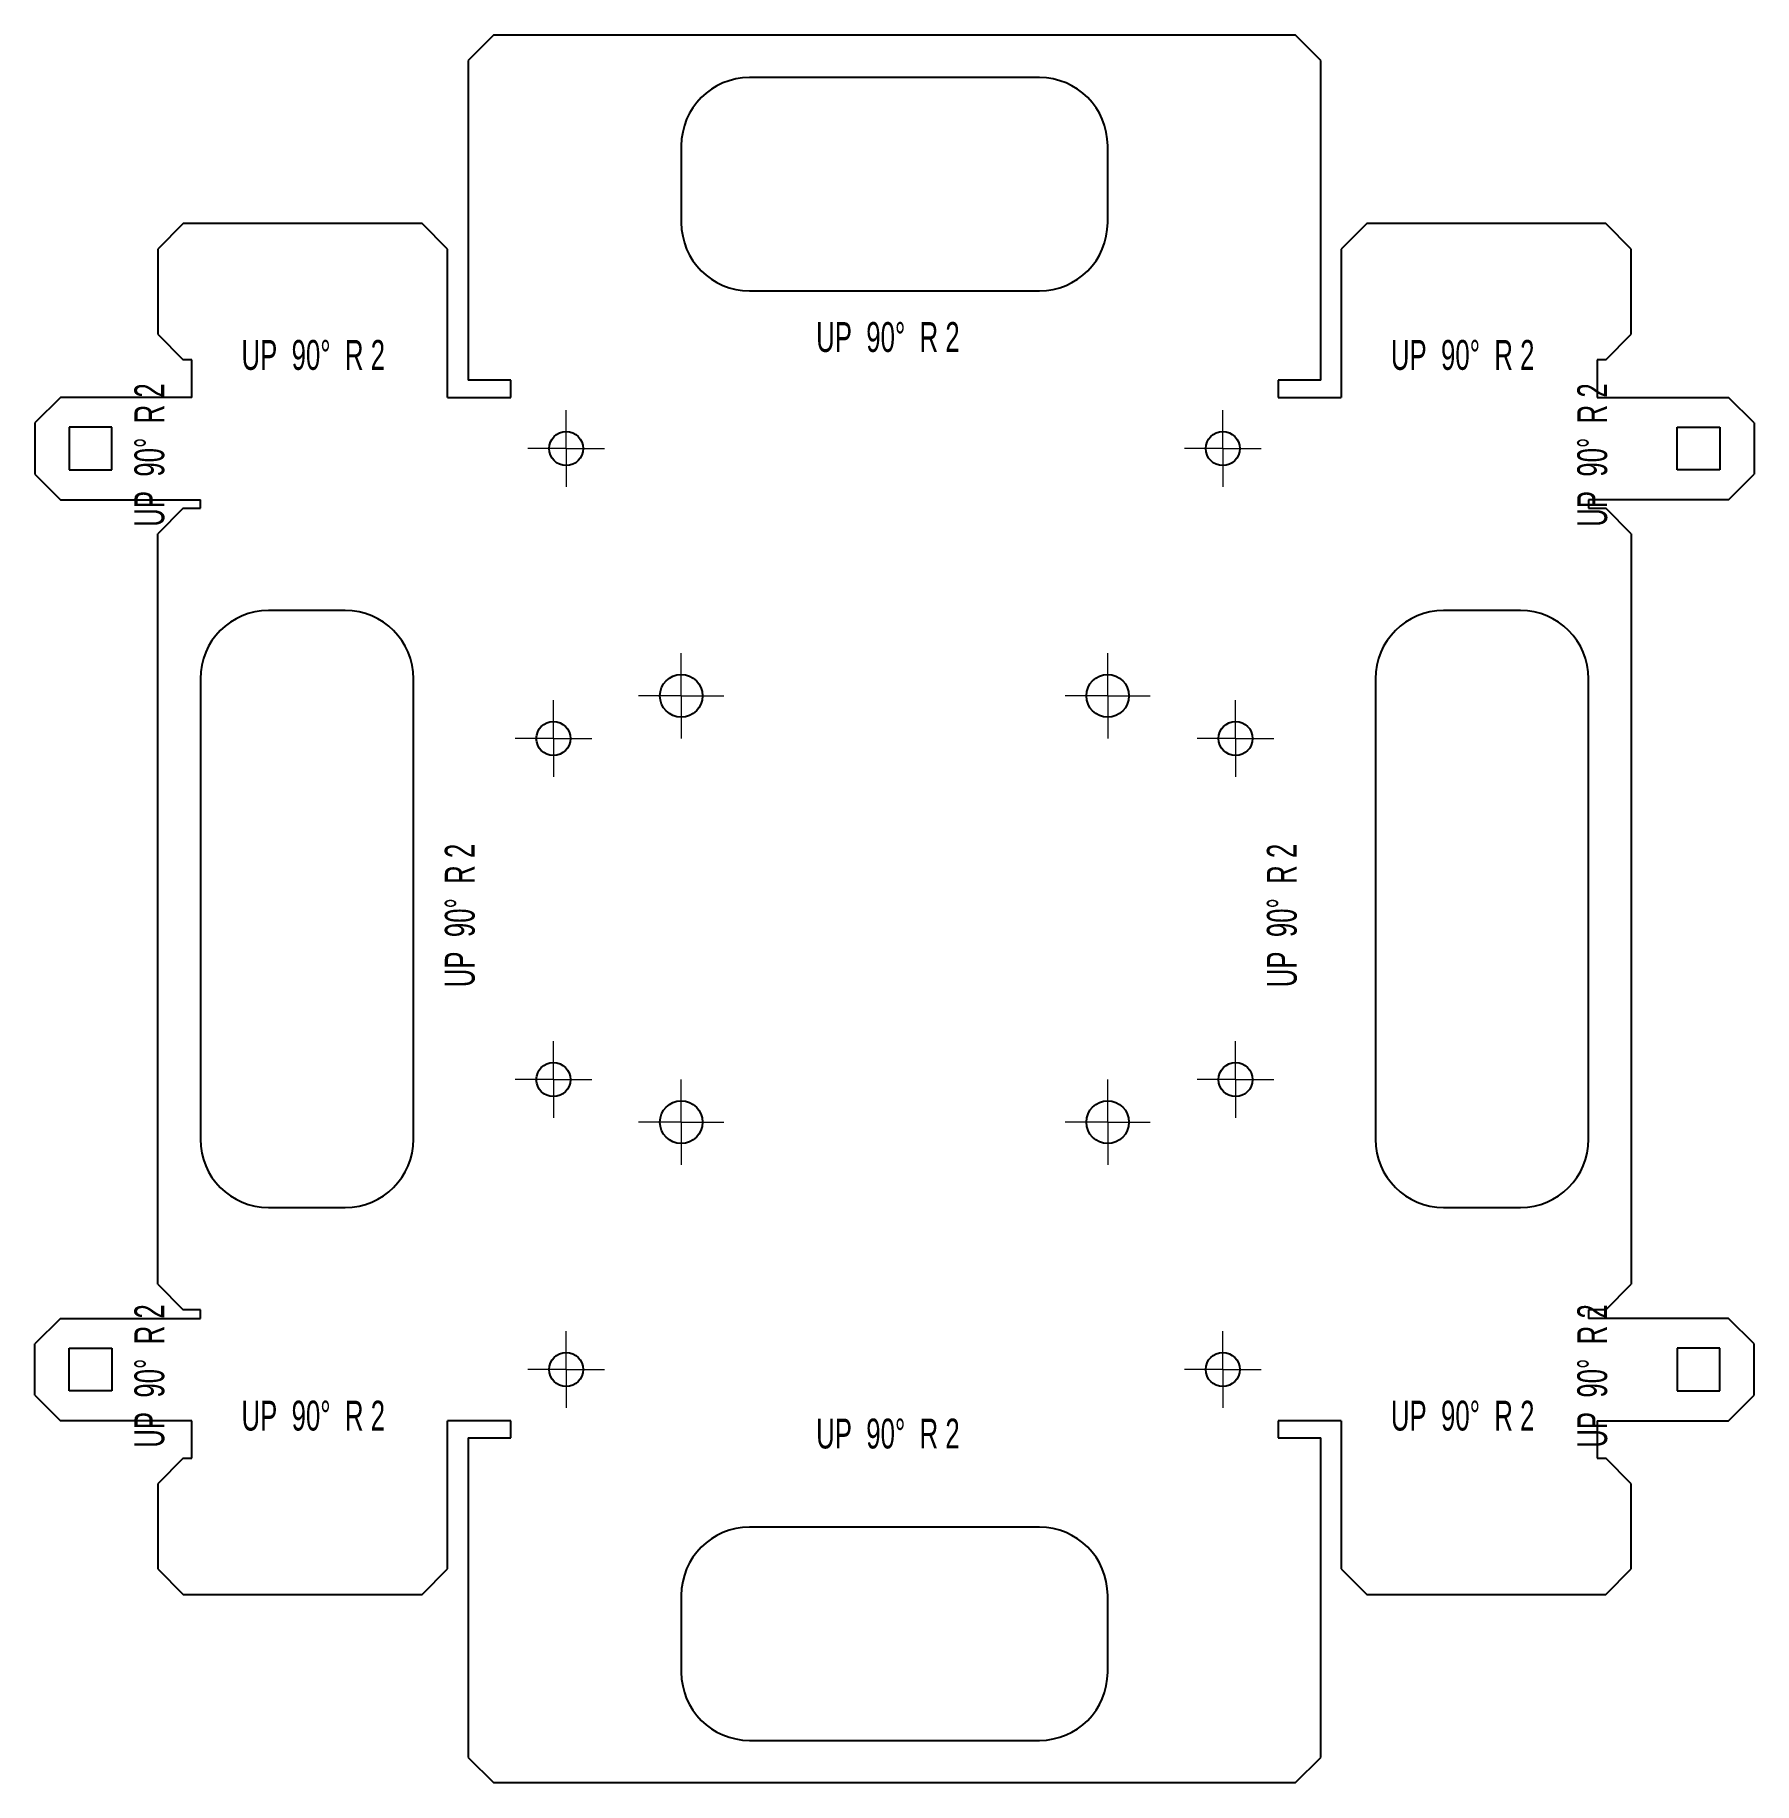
# Model space of a CAD drawing. Header units: millimetres. Extents: x 36 to 237, y 4 to 209.
import ezdxf

# ---------------------------------------------------------------- set-up
doc = ezdxf.new("R2010")
doc.units = ezdxf.units.MM
doc.styles.add('SLDTEXTSTYLE0', font='TXT', dxfattribs={"width": 0.645833})

# ---------------------------------------------------------------- blocks, each defined once
blk = doc.blocks.new('SW_CENTERMARKSYMBOL_0')
at = {"color": 0, "linetype": 'Continuous', "lineweight": 18}
for p, q in [((0, 2.5), (0, 4.5)), ((0, 0), (0, 2.5)), ((-2.5, 0), (-4.5, 0)), ((0, 0), (-2.5, 0)), ((0, 0), (0, -2.5)), ((0, 0), (2.5, 0)), ((2.5, 0), (4.5, 0)), ((0, -2.5), (0, -4.5))]:
    blk.add_line(p, q, dxfattribs=at)
blk = doc.blocks.new('SW_CENTERMARKSYMBOL_1')
at = {"color": 0, "linetype": 'Continuous', "lineweight": 18}
for p, q in [((0, 2.5), (0, 5)), ((0, 0), (0, 2.5)), ((-2.5, 0), (-5, 0)), ((0, 0), (-2.5, 0)), ((0, 0), (0, -2.5)), ((0, 0), (2.5, 0)), ((2.5, 0), (5, 0)), ((0, -2.5), (0, -5))]:
    blk.add_line(p, q, dxfattribs=at)
blk = doc.blocks.new('SW_CENTERMARKSYMBOL_2')
at = {"color": 0, "linetype": 'Continuous', "lineweight": 18}
for p, q in [((0, 2.5), (0, 5)), ((0, 0), (0, 2.5)), ((-2.5, 0), (-5, 0)), ((0, 0), (-2.5, 0)), ((0, 0), (0, -2.5)), ((0, 0), (2.5, 0)), ((2.5, 0), (5, 0)), ((0, -2.5), (0, -5))]:
    blk.add_line(p, q, dxfattribs=at)
blk = doc.blocks.new('SW_CENTERMARKSYMBOL_3')
at = {"color": 0, "linetype": 'Continuous', "lineweight": 18}
for p, q in [((0, 2.5), (0, 4.5)), ((0, 0), (0, 2.5)), ((-2.5, 0), (-4.5, 0)), ((0, 0), (-2.5, 0)), ((0, 0), (0, -2.5)), ((0, 0), (2.5, 0)), ((2.5, 0), (4.5, 0)), ((0, -2.5), (0, -4.5))]:
    blk.add_line(p, q, dxfattribs=at)
blk = doc.blocks.new('SW_CENTERMARKSYMBOL_4')
at = {"color": 0, "linetype": 'Continuous', "lineweight": 18}
for p, q in [((0, 2.5), (0, 4.5)), ((0, 0), (0, 2.5)), ((-2.5, 0), (-4.5, 0)), ((0, 0), (-2.5, 0)), ((0, 0), (0, -2.5)), ((0, 0), (2.5, 0)), ((2.5, 0), (4.5, 0)), ((0, -2.5), (0, -4.5))]:
    blk.add_line(p, q, dxfattribs=at)
blk = doc.blocks.new('SW_CENTERMARKSYMBOL_5')
at = {"color": 0, "linetype": 'Continuous', "lineweight": 18}
for p, q in [((0, 2.5), (0, 4.5)), ((0, 0), (0, 2.5)), ((-2.5, 0), (-4.5, 0)), ((0, 0), (-2.5, 0)), ((0, 0), (0, -2.5)), ((0, 0), (2.5, 0)), ((2.5, 0), (4.5, 0)), ((0, -2.5), (0, -4.5))]:
    blk.add_line(p, q, dxfattribs=at)
blk = doc.blocks.new('SW_CENTERMARKSYMBOL_6')
at = {"color": 0, "linetype": 'Continuous', "lineweight": 18}
for p, q in [((0, 2.5), (0, 4.5)), ((0, 0), (0, 2.5)), ((-2.5, 0), (-4.5, 0)), ((0, 0), (-2.5, 0)), ((0, 0), (0, -2.5)), ((0, 0), (2.5, 0)), ((2.5, 0), (4.5, 0)), ((0, -2.5), (0, -4.5))]:
    blk.add_line(p, q, dxfattribs=at)
blk = doc.blocks.new('SW_CENTERMARKSYMBOL_7')
at = {"color": 0, "linetype": 'Continuous', "lineweight": 18}
for p, q in [((0, 2.5), (0, 5)), ((0, 0), (0, 2.5)), ((-2.5, 0), (-5, 0)), ((0, 0), (-2.5, 0)), ((0, 0), (0, -2.5)), ((0, 0), (2.5, 0)), ((2.5, 0), (5, 0)), ((0, -2.5), (0, -5))]:
    blk.add_line(p, q, dxfattribs=at)
blk = doc.blocks.new('SW_CENTERMARKSYMBOL_8')
at = {"color": 0, "linetype": 'Continuous', "lineweight": 18}
for p, q in [((0, 2.5), (0, 4.5)), ((0, 0), (0, 2.5)), ((-2.5, 0), (-4.5, 0)), ((0, 0), (-2.5, 0)), ((0, 0), (0, -2.5)), ((0, 0), (2.5, 0)), ((2.5, 0), (4.5, 0)), ((0, -2.5), (0, -4.5))]:
    blk.add_line(p, q, dxfattribs=at)
blk = doc.blocks.new('SW_CENTERMARKSYMBOL_9')
at = {"color": 0, "linetype": 'Continuous', "lineweight": 18}
for p, q in [((0, 2.5), (0, 4.5)), ((0, 0), (0, 2.5)), ((-2.5, 0), (-4.5, 0)), ((0, 0), (-2.5, 0)), ((0, 0), (0, -2.5)), ((0, 0), (2.5, 0)), ((2.5, 0), (4.5, 0)), ((0, -2.5), (0, -4.5))]:
    blk.add_line(p, q, dxfattribs=at)
blk = doc.blocks.new('SW_CENTERMARKSYMBOL_10')
at = {"color": 0, "linetype": 'Continuous', "lineweight": 18}
for p, q in [((0, 2.5), (0, 5)), ((0, 0), (0, 2.5)), ((-2.5, 0), (-5, 0)), ((0, 0), (-2.5, 0)), ((0, 0), (0, -2.5)), ((0, 0), (2.5, 0)), ((2.5, 0), (5, 0)), ((0, -2.5), (0, -5))]:
    blk.add_line(p, q, dxfattribs=at)
blk = doc.blocks.new('SW_CENTERMARKSYMBOL_11')
at = {"color": 0, "linetype": 'Continuous', "lineweight": 18}
for p, q in [((0, 2.5), (0, 4.5)), ((0, 0), (0, 2.5)), ((-2.5, 0), (-4.5, 0)), ((0, 0), (-2.5, 0)), ((0, 0), (0, -2.5)), ((0, 0), (2.5, 0)), ((2.5, 0), (4.5, 0)), ((0, -2.5), (0, -4.5))]:
    blk.add_line(p, q, dxfattribs=at)

msp = doc.modelspace()

# ---------------------------------------------------------------- linework, layer by layer
at = {"color": 7, "linetype": 'Continuous', "lineweight": 25}
for p, q in [((89.58, 209.34), (86.58, 206.34)), ((89.58, 209.34), (183.58, 209.34)), ((186.58, 206.34), (183.58, 209.34)), ((86.58, 206.34), (86.58, 168.84)), ((186.58, 168.84), (186.58, 206.34)), ((153.58, 204.34), (119.58, 204.34)), ((111.58, 196.34), (111.58, 187.34)), ((161.58, 187.34), (161.58, 196.34)), ((53.18, 187.24), (50.18, 184.24)), ((81.18, 187.24), (53.18, 187.24)), ((84.18, 184.24), (81.18, 187.24)), ((191.98, 187.24), (188.98, 184.24)), ((219.98, 187.24), (191.98, 187.24)), ((222.98, 184.24), (219.98, 187.24)), ((50.18, 184.24), (50.18, 174.24)), ((84.18, 166.84), (84.18, 184.24)), ((188.98, 184.24), (188.98, 166.84)), ((222.98, 174.24), (222.98, 184.24)), ((119.58, 179.34), (153.58, 179.34)), ((50.18, 174.24), (53.18, 171.24)), ((219.98, 171.24), (222.98, 174.24)), ((54.18, 171.24), (53.18, 171.24)), ((54.18, 166.84), (54.18, 171.24)), ((219.98, 171.24), (218.98, 171.24)), ((218.98, 171.24), (218.98, 166.84)), ((91.58, 168.84), (86.58, 168.84)), ((91.58, 166.84), (91.58, 168.84)), ((186.58, 168.84), (181.58, 168.84)), ((181.58, 168.84), (181.58, 166.84)), ((38.79, 166.84), (35.79, 163.84)), ((54.18, 166.84), (38.79, 166.84)), ((84.18, 166.84), (91.58, 166.84)), ((181.58, 166.84), (188.98, 166.84)), ((218.98, 166.84), (234.38, 166.84)), ((237.38, 163.84), (234.38, 166.84)), ((35.79, 163.84), (35.79, 157.84)), ((44.79, 163.34), (39.79, 163.34)), ((39.79, 163.34), (39.79, 158.34)), ((44.79, 158.34), (44.79, 163.34)), ((228.38, 163.34), (233.38, 163.34)), ((228.38, 158.34), (228.38, 163.34)), ((233.38, 163.34), (233.38, 158.34)), ((237.38, 163.84), (237.38, 157.84)), ((39.79, 158.34), (44.79, 158.34)), ((233.38, 158.34), (228.38, 158.34)), ((35.79, 157.84), (38.79, 154.84)), ((234.38, 154.84), (237.38, 157.84)), ((38.79, 154.84), (55.18, 154.84)), ((53.18, 153.84), (50.18, 150.84)), ((53.18, 153.84), (55.18, 153.84)), ((55.18, 153.84), (55.18, 154.84)), ((234.38, 154.84), (217.98, 154.84)), ((217.98, 154.84), (217.98, 153.84)), ((217.98, 153.84), (219.98, 153.84)), ((222.98, 150.84), (219.98, 153.84)), ((50.18, 62.84), (50.18, 150.84)), ((222.98, 150.84), (222.98, 62.84)), ((72.18, 141.84), (63.18, 141.84)), ((209.98, 141.84), (200.98, 141.84)), ((55.18, 133.84), (55.18, 79.84)), ((80.18, 79.84), (80.18, 133.84)), ((192.98, 133.84), (192.98, 79.84)), ((217.98, 79.84), (217.98, 133.84)), ((63.18, 71.84), (72.18, 71.84)), ((200.98, 71.84), (209.98, 71.84)), ((50.18, 62.84), (53.18, 59.84)), ((219.98, 59.84), (222.98, 62.84)), ((55.18, 59.84), (53.18, 59.84)), ((55.18, 58.84), (55.18, 59.84)), ((219.98, 59.84), (217.98, 59.84)), ((217.98, 59.84), (217.98, 58.84)), ((38.79, 58.84), (35.79, 55.84)), ((38.79, 58.84), (55.18, 58.84)), ((234.38, 58.84), (217.98, 58.84)), ((237.38, 55.84), (234.38, 58.84)), ((35.79, 49.84), (35.79, 55.84)), ((237.38, 49.84), (237.38, 55.84)), ((39.79, 50.34), (39.79, 55.34)), ((39.79, 55.34), (44.79, 55.34)), ((44.79, 55.34), (44.79, 50.34)), ((233.38, 55.34), (228.38, 55.34)), ((228.38, 55.34), (228.38, 50.34)), ((233.38, 50.34), (233.38, 55.34)), ((35.79, 49.84), (38.79, 46.84)), ((44.79, 50.34), (39.79, 50.34)), ((228.38, 50.34), (233.38, 50.34)), ((234.38, 46.84), (237.38, 49.84)), ((54.18, 46.84), (38.79, 46.84)), ((54.18, 42.45), (54.18, 46.84)), ((91.58, 46.84), (84.18, 46.84)), ((84.18, 29.45), (84.18, 46.84)), ((91.58, 44.84), (91.58, 46.84)), ((188.98, 46.84), (181.58, 46.84)), ((181.58, 46.84), (181.58, 44.84)), ((188.98, 46.84), (188.98, 29.45)), ((218.98, 46.84), (234.38, 46.84)), ((218.98, 46.84), (218.98, 42.45)), ((86.58, 44.84), (86.58, 7.35)), ((86.58, 44.84), (91.58, 44.84)), ((181.58, 44.84), (186.58, 44.84)), ((186.58, 7.35), (186.58, 44.84)), ((53.18, 42.45), (50.18, 39.45)), ((53.18, 42.45), (54.18, 42.45)), ((218.98, 42.45), (219.98, 42.45)), ((222.98, 39.45), (219.98, 42.45)), ((50.18, 39.45), (50.18, 29.45)), ((222.98, 29.45), (222.98, 39.45)), ((153.58, 34.35), (119.58, 34.35)), ((50.18, 29.45), (53.18, 26.45)), ((81.18, 26.45), (84.18, 29.45)), ((188.98, 29.45), (191.98, 26.45)), ((219.98, 26.45), (222.98, 29.45)), ((53.18, 26.45), (81.18, 26.45)), ((111.58, 26.35), (111.58, 17.35)), ((161.58, 17.35), (161.58, 26.35)), ((191.98, 26.45), (219.98, 26.45)), ((119.58, 9.35), (153.58, 9.35)), ((86.58, 7.35), (89.58, 4.35)), ((183.58, 4.35), (186.58, 7.35)), ((183.58, 4.35), (89.58, 4.35))]:
    msp.add_line(p, q, dxfattribs=at)
for centre, radius in [((98.08, 160.84), 2), ((175.08, 160.84), 2), ((111.58, 131.84), 2.5), ((161.58, 131.84), 2.5), ((96.58, 126.84), 2), ((176.58, 126.84), 2), ((96.58, 86.84), 2), ((176.58, 86.84), 2), ((111.58, 81.84), 2.5), ((161.58, 81.84), 2.5), ((98.08, 52.84), 2), ((175.08, 52.84), 2)]:
    msp.add_circle(centre, radius, dxfattribs=at)
for centre, start, end in [((119.58, 196.34), 90, 180), ((153.58, 196.34), 0, 90), ((119.58, 187.34), 180, 270), ((153.58, 187.34), 270, 0), ((63.18, 133.84), 90, 180), ((72.18, 133.84), 0, 90), ((200.98, 133.84), 90, 180), ((209.98, 133.84), 0, 90), ((63.18, 79.84), 180, 270), ((72.18, 79.84), 270, 0), ((200.98, 79.84), 180, 270), ((209.98, 79.84), 270, 0), ((119.58, 26.35), 90, 180), ((153.58, 26.35), 0, 90), ((119.58, 17.35), 180, 270), ((153.58, 17.35), 270, 0)]:
    msp.add_arc(centre, 8, start, end, dxfattribs=at)

# ---------------------------------------------------------------- block references
at = {"color": 7, "linetype": 'Continuous', "lineweight": 0}
for name, p in [('SW_CENTERMARKSYMBOL_5', (98.08, 160.84)), ('SW_CENTERMARKSYMBOL_6', (175.08, 160.84)), ('SW_CENTERMARKSYMBOL_1', (111.58, 131.84)), ('SW_CENTERMARKSYMBOL_7', (161.58, 131.84)), ('SW_CENTERMARKSYMBOL_4', (96.58, 126.84)), ('SW_CENTERMARKSYMBOL_8', (176.58, 126.84)), ('SW_CENTERMARKSYMBOL_3', (96.58, 86.84)), ('SW_CENTERMARKSYMBOL_9', (176.58, 86.84)), ('SW_CENTERMARKSYMBOL_2', (111.58, 81.84)), ('SW_CENTERMARKSYMBOL_10', (161.58, 81.84)), ('SW_CENTERMARKSYMBOL_0', (98.08, 52.84)), ('SW_CENTERMARKSYMBOL_11', (175.08, 52.84))]:
    msp.add_blockref(name, p, dxfattribs=at)

# ---------------------------------------------------------------- texts
at = {"color": 7, "linetype": 'Continuous', "lineweight": 0, "char_height": 3.5, "attachment_point": 2, "style": 'SLDTEXTSTYLE0'}
for insert in [(135.81, 175.67), (68.42, 173.57), (203.21, 173.57), (68.42, 49.18), (203.21, 49.18), (135.81, 47.08)]:
    msp.add_mtext('UP  90°  R 2', dxfattribs=dict(at, insert=insert))
at = {"color": 7, "linetype": 'Continuous', "lineweight": 0, "char_height": 3.5, "attachment_point": 2, "rotation": 90, "style": 'SLDTEXTSTYLE0'}
for insert in [(47.45, 160.08), (216.65, 160.08), (83.85, 106.08), (180.25, 106.08), (47.45, 52.08), (216.65, 52.08)]:
    msp.add_mtext('UP  90°  R 2', dxfattribs=dict(at, insert=insert))

doc.saveas('drawing.dxf')
